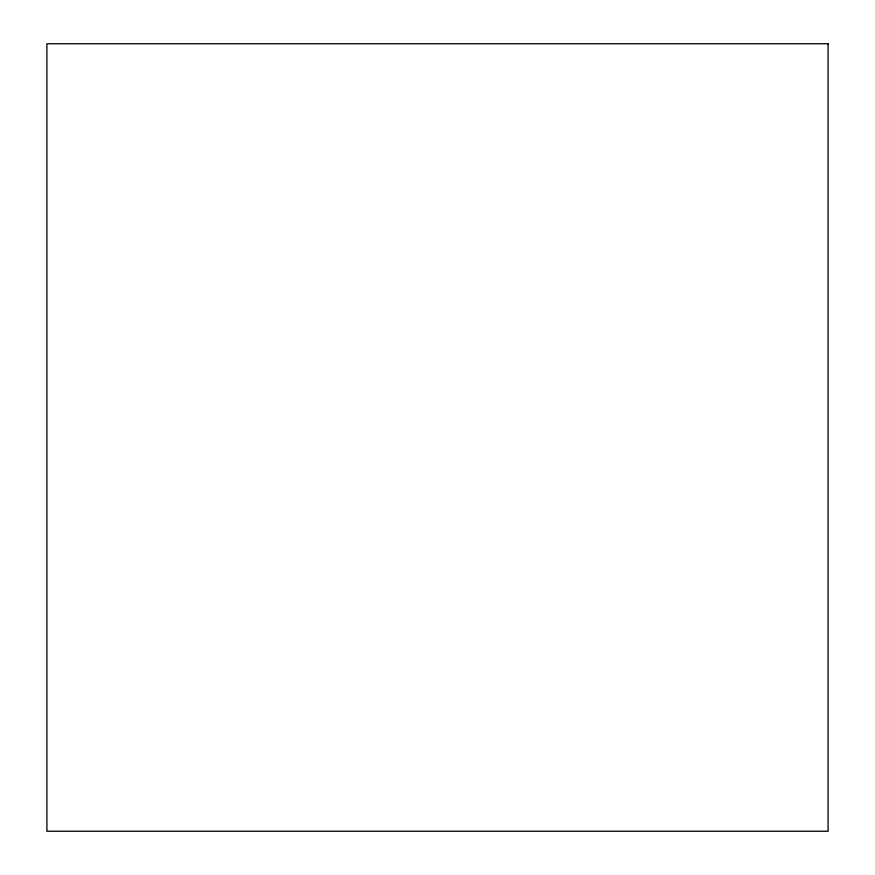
<?xml version="1.0" encoding="UTF-8"?>
<svg xmlns="http://www.w3.org/2000/svg" width="875" height="875" viewBox="0 0 875 875"><rect width="100%" height="100%" fill="white"/><g stroke="black" fill="none" stroke-linecap="round" stroke-linejoin="round"><path stroke-width="1.31" d="M828.1 43.75L46.9 43.75L46.9 831.25L828.1 831.25L828.1 43.75"/></g></svg>
